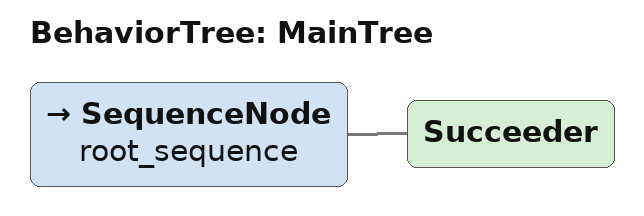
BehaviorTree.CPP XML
<root main_tree="MainTree" BTCPP_format="4">
    <BehaviorTree ID="MainTree">
        <SequenceNode name="root_sequence">
            <Succeeder />
        </SequenceNode>
    </BehaviorTree>
</root>
